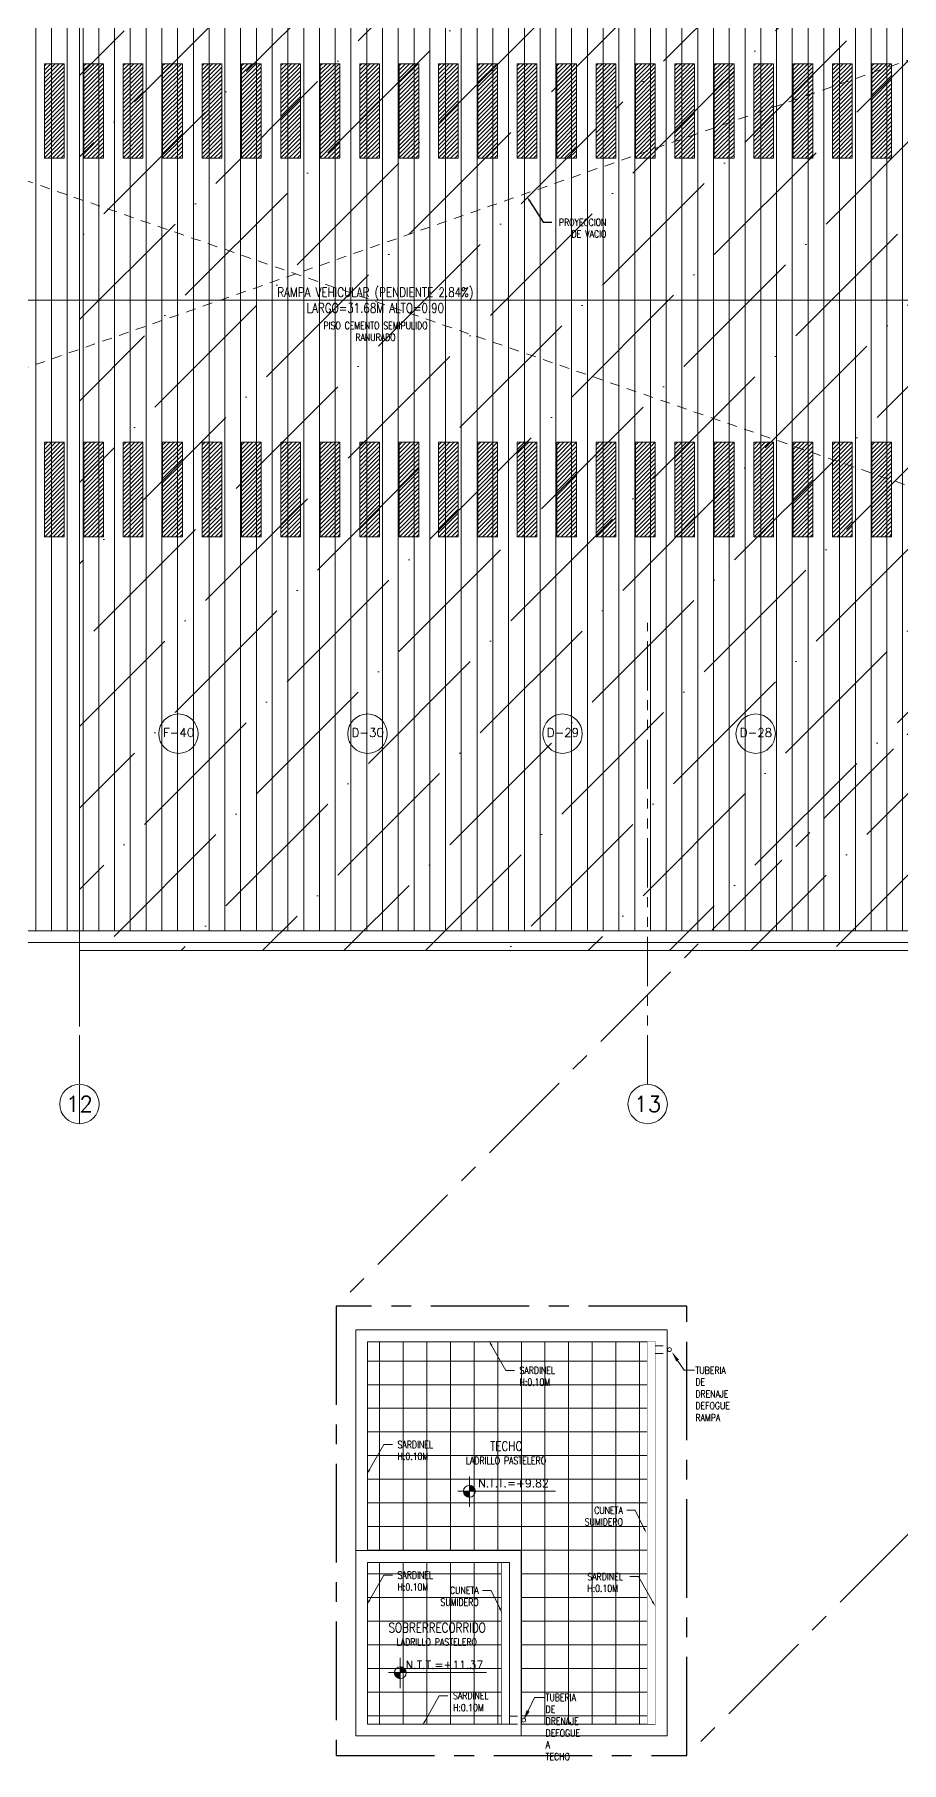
# Model space of a CAD drawing. Header units: millimetres. Extents: x 2085 to 2829, y 1352 to 1631.
# Drawn here: x 2183.01 to 2194.01, y 1352.54 to 1374.46 of the extents above; entities that cross this region are included whole.
import ezdxf
from ezdxf import colors
from ezdxf.entities.mleader import LeaderData, LeaderLine
from ezdxf.enums import TextEntityAlignment as Align
from ezdxf.math import Vec2, Vec3

# ---------------------------------------------------------------- set-up
doc = ezdxf.new("R2010")
doc.units = ezdxf.units.MM
doc.set_wipeout_variables(frame=1)
for name, pattern in [('CENTER', [2, 1.25, -0.25, 0.25, -0.25]), ('HIDDEN2', [0.1875, 0.125, -0.0625]), ('PHANTOM', [2.5, 1.25, -0.25, 0.25, -0.25, 0.25, -0.25]), ('PHANTOM2', [1.25, 0.625, -0.125, 0.125, -0.125, 0.125, -0.125])]:
    doc.linetypes.add(name, pattern=pattern)
doc.layers.get('0').update_dxf_attribs({"color": 251, "lineweight": 9})
for name, color, linetype, lineweight in [('A-EJES', 251, 'PHANTOM', 9), ('A-HATCH', 251, 'Continuous', 9), ('A-LINEAS', 251, 'Continuous', 9), ('A-MURO ALTO', 251, 'Continuous', 13), ('A-MURO BAJO', 251, 'Continuous', 9), ('A-NIVELES-NPT', 251, 'Continuous', 9), ('A-NUMERO ESTAC', 251, 'Continuous', 13), ('A-PROYECCIONES', 251, 'HIDDEN2', 9), ('A-TEXTO-ACABADO PISO', 251, 'Continuous', 13), ('A-TEXTO-AMBIENTES', 251, 'Continuous', 9), ('A-TEXTO-INDICACIONES', 251, 'Continuous', 13), ('A_50_CortesElev', 251, 'CENTER', 13), ('CIRCULACION PEATONAL', 251, 'Continuous', 13), ('DLP_MURO BAJO', 251, 'Continuous', 13), ('HATCH', 251, 'Continuous', 13)]:
    doc.layers.add(name, color=color, linetype=linetype, lineweight=lineweight)
doc.layers.add('A-ETAPAS', color=251, linetype='Continuous', lineweight=9, plot=False)
doc.styles.add('R80', font='romans.shx', dxfattribs={"width": 0.8, "oblique": 15, "height": 0.1})
doc.styles.add('ROMANS', font='romans.shx', dxfattribs={"width": 0.8})
doc.styles.add('TXT_COTAS', font='romans.shx', dxfattribs={"width": 0.8})

# ---------------------------------------------------------------- blocks, each defined once
blk = doc.blocks.new('*U116')
at = {"layer": 'CIRCULACION PEATONAL'}
h = blk.add_hatch(dxfattribs=at)
h.set_pattern_fill('ANSI31', color=256, scale=0.3)
h.set_pattern_definition([(45, (36.250368, 0), (-0.0265165, 0.0265165), [])])
h.paths.add_polyline_path([(36.547, 0.228), (36.297, 0.228), (36.297, -0.972), (36.547, -0.972)])
h = blk.add_hatch(dxfattribs=at)
h.set_pattern_fill('ANSI31', color=256, scale=0.3)
h.set_pattern_definition([(45, (36.750368, 0), (-0.0265165, 0.0265165), [])])
h.paths.add_polyline_path([(37.047, 0.228), (36.797, 0.228), (36.797, -0.972), (37.047, -0.972)])
h = blk.add_hatch(dxfattribs=at)
h.set_pattern_fill('ANSI31', color=256, scale=0.3)
h.set_pattern_definition([(45, (37.250368, 0), (-0.0265165, 0.0265165), [])])
h.paths.add_polyline_path([(37.547, 0.228), (37.297, 0.228), (37.297, -0.972), (37.547, -0.972)])
h = blk.add_hatch(dxfattribs=at)
h.set_pattern_fill('ANSI31', color=256, scale=0.3)
h.set_pattern_definition([(45, (37.750368, 0), (-0.0265165, 0.0265165), [])])
h.paths.add_polyline_path([(38.047, 0.228), (37.797, 0.228), (37.797, -0.972), (38.047, -0.972)])
h = blk.add_hatch(dxfattribs=at)
h.set_pattern_fill('ANSI31', color=256, scale=0.3)
h.set_pattern_definition([(45, (38.250368, 0), (-0.0265165, 0.0265165), [])])
h.paths.add_polyline_path([(38.547, 0.228), (38.297, 0.228), (38.297, -0.972), (38.547, -0.972)])
h = blk.add_hatch(dxfattribs=at)
h.set_pattern_fill('ANSI31', color=256, scale=0.3)
h.set_pattern_definition([(45, (38.750368, 0), (-0.0265165, 0.0265165), [])])
h.paths.add_polyline_path([(39.047, 0.228), (38.797, 0.228), (38.797, -0.972), (39.047, -0.972)])
h = blk.add_hatch(dxfattribs=at)
h.set_pattern_fill('ANSI31', color=256, scale=0.3)
h.set_pattern_definition([(45, (39.250368, 0), (-0.0265165, 0.0265165), [])])
h.paths.add_polyline_path([(39.547, 0.228), (39.297, 0.228), (39.297, -0.972), (39.547, -0.972)])
h = blk.add_hatch(dxfattribs=at)
h.set_pattern_fill('ANSI31', color=256, scale=0.3)
h.set_pattern_definition([(45, (39.750368, 0), (-0.0265165, 0.0265165), [])])
h.paths.add_polyline_path([(40.047, 0.228), (39.797, 0.228), (39.797, -0.972), (40.047, -0.972)])
h = blk.add_hatch(dxfattribs=at)
h.set_pattern_fill('ANSI31', color=256, scale=0.3)
h.set_pattern_definition([(45, (40.250368, 0), (-0.0265165, 0.0265165), [])])
h.paths.add_polyline_path([(40.547, 0.228), (40.297, 0.228), (40.297, -0.972), (40.547, -0.972)])
h = blk.add_hatch(dxfattribs=at)
h.set_pattern_fill('ANSI31', color=256, scale=0.3)
h.set_pattern_definition([(45, (40.750368, 0), (-0.0265165, 0.0265165), [])])
h.paths.add_polyline_path([(41.047, 0.228), (40.797, 0.228), (40.797, -0.972), (41.047, -0.972)])
h = blk.add_hatch(dxfattribs=at)
h.set_pattern_fill('ANSI31', color=256, scale=0.3)
h.set_pattern_definition([(45, (41.250368, 0), (-0.0265165, 0.0265165), [])])
h.paths.add_polyline_path([(41.547, 0.228), (41.297, 0.228), (41.297, -0.972), (41.547, -0.972)])
h = blk.add_hatch(dxfattribs=at)
h.set_pattern_fill('ANSI31', color=256, scale=0.3)
h.set_pattern_definition([(45, (41.750368, 0), (-0.0265165, 0.0265165), [])])
h.paths.add_polyline_path([(42.047, 0.228), (41.797, 0.228), (41.797, -0.972), (42.047, -0.972)])
h = blk.add_hatch(dxfattribs=at)
h.set_pattern_fill('ANSI31', color=256, scale=0.3)
h.set_pattern_definition([(45, (42.250368, 0), (-0.0265165, 0.0265165), [])])
h.paths.add_polyline_path([(42.547, 0.228), (42.297, 0.228), (42.297, -0.972), (42.547, -0.972)])
h = blk.add_hatch(dxfattribs=at)
h.set_pattern_fill('ANSI31', color=256, scale=0.3)
h.set_pattern_definition([(45, (42.750368, 0), (-0.0265165, 0.0265165), [])])
h.paths.add_polyline_path([(43.047, 0.228), (42.797, 0.228), (42.797, -0.972), (43.047, -0.972)])
h = blk.add_hatch(dxfattribs=at)
h.set_pattern_fill('ANSI31', color=256, scale=0.3)
h.set_pattern_definition([(45, (43.250368, 0), (-0.0265165, 0.0265165), [])])
h.paths.add_polyline_path([(43.547, 0.228), (43.297, 0.228), (43.297, -0.972), (43.547, -0.972)])
h = blk.add_hatch(dxfattribs=at)
h.set_pattern_fill('ANSI31', color=256, scale=0.3)
h.set_pattern_definition([(45, (43.750368, 0), (-0.0265165, 0.0265165), [])])
h.paths.add_polyline_path([(44.047, 0.228), (43.797, 0.228), (43.797, -0.972), (44.047, -0.972)])
h = blk.add_hatch(dxfattribs=at)
h.set_pattern_fill('ANSI31', color=256, scale=0.3)
h.set_pattern_definition([(45, (44.250368, 0), (-0.0265165, 0.0265165), [])])
h.paths.add_polyline_path([(44.547, 0.228), (44.297, 0.228), (44.297, -0.972), (44.547, -0.972)])
h = blk.add_hatch(dxfattribs=at)
h.set_pattern_fill('ANSI31', color=256, scale=0.3)
h.set_pattern_definition([(45, (44.750368, 0), (-0.0265165, 0.0265165), [])])
h.paths.add_polyline_path([(45.047, 0.228), (44.797, 0.228), (44.797, -0.972), (45.047, -0.972)])
h = blk.add_hatch(dxfattribs=at)
h.set_pattern_fill('ANSI31', color=256, scale=0.3)
h.set_pattern_definition([(45, (45.250368, 0), (-0.0265165, 0.0265165), [])])
h.paths.add_polyline_path([(45.547, 0.228), (45.297, 0.228), (45.297, -0.972), (45.547, -0.972)])
h = blk.add_hatch(dxfattribs=at)
h.set_pattern_fill('ANSI31', color=256, scale=0.3)
h.set_pattern_definition([(45, (45.750368, 0), (-0.0265165, 0.0265165), [])])
h.paths.add_polyline_path([(46.047, 0.228), (45.797, 0.228), (45.797, -0.972), (46.047, -0.972)])
h = blk.add_hatch(dxfattribs=at)
h.set_pattern_fill('ANSI31', color=256, scale=0.3)
h.set_pattern_definition([(45, (46.250368, 0), (-0.0265165, 0.0265165), [])])
h.paths.add_polyline_path([(46.547, 0.228), (46.297, 0.228), (46.297, -0.972), (46.547, -0.972)])
h = blk.add_hatch(dxfattribs=at)
h.set_pattern_fill('ANSI31', color=256, scale=0.3)
h.set_pattern_definition([(45, (46.750368, 0), (-0.0265165, 0.0265165), [])])
h.paths.add_polyline_path([(47.047, 0.228), (46.797, 0.228), (46.797, -0.972), (47.047, -0.972)])
for points in [[(36.297, -0.972), (36.547, -0.972), (36.547, 0.228), (36.297, 0.228)], [(36.797, -0.972), (37.047, -0.972), (37.047, 0.228), (36.797, 0.228)], [(37.297, -0.972), (37.547, -0.972), (37.547, 0.228), (37.297, 0.228)], [(37.797, -0.972), (38.047, -0.972), (38.047, 0.228), (37.797, 0.228)], [(38.297, -0.972), (38.547, -0.972), (38.547, 0.228), (38.297, 0.228)], [(38.797, -0.972), (39.047, -0.972), (39.047, 0.228), (38.797, 0.228)], [(39.297, -0.972), (39.547, -0.972), (39.547, 0.228), (39.297, 0.228)], [(39.797, -0.972), (40.047, -0.972), (40.047, 0.228), (39.797, 0.228)], [(40.297, -0.972), (40.547, -0.972), (40.547, 0.228), (40.297, 0.228)], [(40.797, -0.972), (41.047, -0.972), (41.047, 0.228), (40.797, 0.228)], [(41.297, -0.972), (41.547, -0.972), (41.547, 0.228), (41.297, 0.228)], [(41.797, -0.972), (42.047, -0.972), (42.047, 0.228), (41.797, 0.228)], [(42.297, -0.972), (42.547, -0.972), (42.547, 0.228), (42.297, 0.228)], [(42.797, -0.972), (43.047, -0.972), (43.047, 0.228), (42.797, 0.228)], [(43.297, -0.972), (43.547, -0.972), (43.547, 0.228), (43.297, 0.228)], [(43.797, -0.972), (44.047, -0.972), (44.047, 0.228), (43.797, 0.228)], [(44.297, -0.972), (44.547, -0.972), (44.547, 0.228), (44.297, 0.228)], [(44.797, -0.972), (45.047, -0.972), (45.047, 0.228), (44.797, 0.228)], [(45.297, -0.972), (45.547, -0.972), (45.547, 0.228), (45.297, 0.228)], [(45.797, -0.972), (46.047, -0.972), (46.047, 0.228), (45.797, 0.228)], [(46.297, -0.972), (46.547, -0.972), (46.547, 0.228), (46.297, 0.228)], [(46.797, -0.972), (47.047, -0.972), (47.047, 0.228), (46.797, 0.228)]]:
    blk.add_lwpolyline(points, close=True, dxfattribs=at)
blk = doc.blocks.new('EJES 1P')
at = {"layer": 'A-EJES', "linetype": 'PHANTOM2'}
for points in [[(68.204, -18.151), (68.204, -12.292)], [(75.414, -18.151), (75.414, -12.292)]]:
    blk.add_lwpolyline(points, dxfattribs=at)
at = {"layer": 'A-EJES', "linetype": 'Continuous'}
for centre in [(68.204, -18.398), (75.414, -18.398)]:
    blk.add_circle(centre, 0.25, dxfattribs=at)
at = {"layer": 'A-EJES', "linetype": 'Continuous', "style": 'ROMANS'}
for s, p in [('12', (68.204, -18.398)), ('13', (75.414, -18.398))]:
    blk.add_text(s, height=0.2, dxfattribs=at).set_placement(p, align=Align.MIDDLE_CENTER)
blk = doc.blocks.new('*U115')
at = {"layer": 'CIRCULACION PEATONAL'}
h = blk.add_hatch(dxfattribs=at)
h.set_pattern_fill('ANSI31', color=256, scale=0.3)
h.set_pattern_definition([(45, (17.250368, 0), (-0.0265165, 0.0265165), [])])
h.paths.add_polyline_path([(17.547, 0.228), (17.297, 0.228), (17.297, -0.972), (17.547, -0.972)])
h = blk.add_hatch(dxfattribs=at)
h.set_pattern_fill('ANSI31', color=256, scale=0.3)
h.set_pattern_definition([(45, (17.750368, 0), (-0.0265165, 0.0265165), [])])
h.paths.add_polyline_path([(18.047, 0.228), (17.797, 0.228), (17.797, -0.972), (18.047, -0.972)])
h = blk.add_hatch(dxfattribs=at)
h.set_pattern_fill('ANSI31', color=256, scale=0.3)
h.set_pattern_definition([(45, (18.250368, 0), (-0.0265165, 0.0265165), [])])
h.paths.add_polyline_path([(18.547, 0.228), (18.297, 0.228), (18.297, -0.972), (18.547, -0.972)])
h = blk.add_hatch(dxfattribs=at)
h.set_pattern_fill('ANSI31', color=256, scale=0.3)
h.set_pattern_definition([(45, (18.750368, 0), (-0.0265165, 0.0265165), [])])
h.paths.add_polyline_path([(19.047, 0.228), (18.797, 0.228), (18.797, -0.972), (19.047, -0.972)])
h = blk.add_hatch(dxfattribs=at)
h.set_pattern_fill('ANSI31', color=256, scale=0.3)
h.set_pattern_definition([(45, (19.250368, 0), (-0.0265165, 0.0265165), [])])
h.paths.add_polyline_path([(19.547, 0.228), (19.297, 0.228), (19.297, -0.972), (19.547, -0.972)])
h = blk.add_hatch(dxfattribs=at)
h.set_pattern_fill('ANSI31', color=256, scale=0.3)
h.set_pattern_definition([(45, (19.750368, 0), (-0.0265165, 0.0265165), [])])
h.paths.add_polyline_path([(20.047, 0.228), (19.797, 0.228), (19.797, -0.972), (20.047, -0.972)])
h = blk.add_hatch(dxfattribs=at)
h.set_pattern_fill('ANSI31', color=256, scale=0.3)
h.set_pattern_definition([(45, (20.250368, 0), (-0.0265165, 0.0265165), [])])
h.paths.add_polyline_path([(20.547, 0.228), (20.297, 0.228), (20.297, -0.972), (20.547, -0.972)])
h = blk.add_hatch(dxfattribs=at)
h.set_pattern_fill('ANSI31', color=256, scale=0.3)
h.set_pattern_definition([(45, (20.750368, 0), (-0.0265165, 0.0265165), [])])
h.paths.add_polyline_path([(21.047, 0.228), (20.797, 0.228), (20.797, -0.972), (21.047, -0.972)])
h = blk.add_hatch(dxfattribs=at)
h.set_pattern_fill('ANSI31', color=256, scale=0.3)
h.set_pattern_definition([(45, (21.250368, 0), (-0.0265165, 0.0265165), [])])
h.paths.add_polyline_path([(21.547, 0.228), (21.297, 0.228), (21.297, -0.972), (21.547, -0.972)])
h = blk.add_hatch(dxfattribs=at)
h.set_pattern_fill('ANSI31', color=256, scale=0.3)
h.set_pattern_definition([(45, (21.750368, 0), (-0.0265165, 0.0265165), [])])
h.paths.add_polyline_path([(22.047, 0.228), (21.797, 0.228), (21.797, -0.972), (22.047, -0.972)])
h = blk.add_hatch(dxfattribs=at)
h.set_pattern_fill('ANSI31', color=256, scale=0.3)
h.set_pattern_definition([(45, (22.250368, 0), (-0.0265165, 0.0265165), [])])
h.paths.add_polyline_path([(22.547, 0.228), (22.297, 0.228), (22.297, -0.972), (22.547, -0.972)])
h = blk.add_hatch(dxfattribs=at)
h.set_pattern_fill('ANSI31', color=256, scale=0.3)
h.set_pattern_definition([(45, (22.750368, 0), (-0.0265165, 0.0265165), [])])
h.paths.add_polyline_path([(23.047, 0.228), (22.797, 0.228), (22.797, -0.972), (23.047, -0.972)])
h = blk.add_hatch(dxfattribs=at)
h.set_pattern_fill('ANSI31', color=256, scale=0.3)
h.set_pattern_definition([(45, (23.250368, 0), (-0.0265165, 0.0265165), [])])
h.paths.add_polyline_path([(23.547, 0.228), (23.297, 0.228), (23.297, -0.972), (23.547, -0.972)])
h = blk.add_hatch(dxfattribs=at)
h.set_pattern_fill('ANSI31', color=256, scale=0.3)
h.set_pattern_definition([(45, (23.750368, 0), (-0.0265165, 0.0265165), [])])
h.paths.add_polyline_path([(24.047, 0.228), (23.797, 0.228), (23.797, -0.972), (24.047, -0.972)])
h = blk.add_hatch(dxfattribs=at)
h.set_pattern_fill('ANSI31', color=256, scale=0.3)
h.set_pattern_definition([(45, (24.250368, 0), (-0.0265165, 0.0265165), [])])
h.paths.add_polyline_path([(24.547, 0.228), (24.297, 0.228), (24.297, -0.972), (24.547, -0.972)])
h = blk.add_hatch(dxfattribs=at)
h.set_pattern_fill('ANSI31', color=256, scale=0.3)
h.set_pattern_definition([(45, (24.750368, 0), (-0.0265165, 0.0265165), [])])
h.paths.add_polyline_path([(25.047, 0.228), (24.797, 0.228), (24.797, -0.972), (25.047, -0.972)])
h = blk.add_hatch(dxfattribs=at)
h.set_pattern_fill('ANSI31', color=256, scale=0.3)
h.set_pattern_definition([(45, (25.250368, 0), (-0.0265165, 0.0265165), [])])
h.paths.add_polyline_path([(25.547, 0.228), (25.297, 0.228), (25.297, -0.972), (25.547, -0.972)])
h = blk.add_hatch(dxfattribs=at)
h.set_pattern_fill('ANSI31', color=256, scale=0.3)
h.set_pattern_definition([(45, (25.750368, 0), (-0.0265165, 0.0265165), [])])
h.paths.add_polyline_path([(26.047, 0.228), (25.797, 0.228), (25.797, -0.972), (26.047, -0.972)])
h = blk.add_hatch(dxfattribs=at)
h.set_pattern_fill('ANSI31', color=256, scale=0.3)
h.set_pattern_definition([(45, (26.250368, 0), (-0.0265165, 0.0265165), [])])
h.paths.add_polyline_path([(26.547, 0.228), (26.297, 0.228), (26.297, -0.972), (26.547, -0.972)])
h = blk.add_hatch(dxfattribs=at)
h.set_pattern_fill('ANSI31', color=256, scale=0.3)
h.set_pattern_definition([(45, (26.750368, 0), (-0.0265165, 0.0265165), [])])
h.paths.add_polyline_path([(27.047, 0.228), (26.797, 0.228), (26.797, -0.972), (27.047, -0.972)])
h = blk.add_hatch(dxfattribs=at)
h.set_pattern_fill('ANSI31', color=256, scale=0.3)
h.set_pattern_definition([(45, (27.250368, 0), (-0.0265165, 0.0265165), [])])
h.paths.add_polyline_path([(27.547, 0.228), (27.297, 0.228), (27.297, -0.972), (27.547, -0.972)])
h = blk.add_hatch(dxfattribs=at)
h.set_pattern_fill('ANSI31', color=256, scale=0.3)
h.set_pattern_definition([(45, (27.750368, 0), (-0.0265165, 0.0265165), [])])
h.paths.add_polyline_path([(28.047, 0.228), (27.797, 0.228), (27.797, -0.972), (28.047, -0.972)])
for points in [[(17.297, -0.972), (17.547, -0.972), (17.547, 0.228), (17.297, 0.228)], [(17.797, -0.972), (18.047, -0.972), (18.047, 0.228), (17.797, 0.228)], [(18.297, -0.972), (18.547, -0.972), (18.547, 0.228), (18.297, 0.228)], [(18.797, -0.972), (19.047, -0.972), (19.047, 0.228), (18.797, 0.228)], [(19.297, -0.972), (19.547, -0.972), (19.547, 0.228), (19.297, 0.228)], [(19.797, -0.972), (20.047, -0.972), (20.047, 0.228), (19.797, 0.228)], [(20.297, -0.972), (20.547, -0.972), (20.547, 0.228), (20.297, 0.228)], [(20.797, -0.972), (21.047, -0.972), (21.047, 0.228), (20.797, 0.228)], [(21.297, -0.972), (21.547, -0.972), (21.547, 0.228), (21.297, 0.228)], [(21.797, -0.972), (22.047, -0.972), (22.047, 0.228), (21.797, 0.228)], [(22.297, -0.972), (22.547, -0.972), (22.547, 0.228), (22.297, 0.228)], [(22.797, -0.972), (23.047, -0.972), (23.047, 0.228), (22.797, 0.228)], [(23.297, -0.972), (23.547, -0.972), (23.547, 0.228), (23.297, 0.228)], [(23.797, -0.972), (24.047, -0.972), (24.047, 0.228), (23.797, 0.228)], [(24.297, -0.972), (24.547, -0.972), (24.547, 0.228), (24.297, 0.228)], [(24.797, -0.972), (25.047, -0.972), (25.047, 0.228), (24.797, 0.228)], [(25.297, -0.972), (25.547, -0.972), (25.547, 0.228), (25.297, 0.228)], [(25.797, -0.972), (26.047, -0.972), (26.047, 0.228), (25.797, 0.228)], [(26.297, -0.972), (26.547, -0.972), (26.547, 0.228), (26.297, 0.228)], [(26.797, -0.972), (27.047, -0.972), (27.047, 0.228), (26.797, 0.228)], [(27.297, -0.972), (27.547, -0.972), (27.547, 0.228), (27.297, 0.228)], [(27.797, -0.972), (28.047, -0.972), (28.047, 0.228), (27.797, 0.228)]]:
    blk.add_lwpolyline(points, close=True, dxfattribs=at)
blk = doc.blocks.new('SIM NIVEL PLANTA')
at = {"linetype": 'Continuous'}
h = blk.add_hatch(dxfattribs=at)
h.set_pattern_fill('_USER', color=256, scale=0.099996, angle=45, style=0, pattern_type=0)
h.set_pattern_definition([(45, (35396.10581, 26516.4892), (-0.0707080889, 0.0707080889), [])])
h.paths.add_polyline_path([(-17.03, 0), (-15.53, 0, 0.409209), (-17.03, 1.47)])
h.paths.add_polyline_path([(-18.53, 0, 0.419236), (-17.03, -1.53), (-17.03, 0)])
for p, q in [((4.81, 0), (-20, 0)), ((-17.03, -3.97), (-17.03, 3.72))]:
    blk.add_line(p, q)
blk.add_circle((-17.03, -0.03), 1.5, dxfattribs=at)
at = {"style": 'R80'}
blk.add_attdef('N.P.T.+0.00', text='', height=2.03, dxfattribs=at).set_placement((-5.83, 2.01), align=Align.MIDDLE_CENTER)
blk = doc.blocks.new('EJE')
at = {"linetype": 'Continuous'}
blk.add_circle((0, 0), 0.5, dxfattribs=at)
at = {"layer": 'A-TEXTO-INDICACIONES', "style": 'ROMANS'}
blk.add_attdef('EJE', text='', height=0.22, rotation=0, dxfattribs=at).set_placement((0.007, 0.028), align=Align.MIDDLE_CENTER)
blk = doc.blocks.new('A$C8f3d62b0')
for points in [[(3.56, 4.87), (3.66, 4.87), (3.66, 0.02), (3.56, 0.02)], [(1.71, 2.069), (1.81, 2.069), (1.81, 0.02), (1.71, 0.02)]]:
    blk.add_lwpolyline(points, close=True)
at = {"color": 6}
for centre in [(3.84, 4.77), (1.99, 0.071)]:
    blk.add_circle(centre, 0.025, dxfattribs=at)
at = {"layer": 'A-TEXTO-INDICACIONES'}
ml = blk.add_multileader_mtext('Standard', dxfattribs=at)
ml.set_content('\\pxsm1,ql,t16;SARDINEL H:0.10M', color=256, style='TXT_COTAS')
ml.set_leader_properties(color=7)
ml.build(insert=Vec2(0, 0))
ml.multileader.update_dxf_attribs({"dogleg_length": 0.11, "arrow_head_size": 0.07})
ctx = ml.context
ctx.base_point, ctx.char_height, ctx.arrow_head_size, ctx.landing_gap_size, ctx.plane_origin = Vec3(1.873, 4.507), 0.09, 0.07, 0.05, Vec3(1.546, 4.749)
ctx.text_align_type = 2
notes = []
notes.append((ctx, [(0, (1, 1, 0), (1.763, 4.507), (1, 0), 0.11, [(0, [(1.548, 4.885)], 0, [])])]))
ctx.mtext.insert, ctx.mtext.width, ctx.mtext.defined_height, ctx.mtext.alignment, ctx.mtext.flow_direction = Vec3(2.41, 4.552), 0.472, 0.437, 3, 5
ml = blk.add_multileader_mtext('Standard', dxfattribs=at)
ml.set_content('\\pxsm1,ql,t16;TUBERIA DE DRENAJE DEFOGUE RAMPA', color=256, style='ROMANS')
ml.set_leader_properties(color=7)
ml.build(insert=Vec2(0, 0))
ml.multileader.update_dxf_attribs({"dogleg_length": 1.307, "arrow_head_size": 0.13, "scale": 0.1})
ctx = ml.context
ctx.base_point, ctx.scale, ctx.char_height, ctx.arrow_head_size, ctx.landing_gap_size, ctx.plane_origin = Vec3(4.159, 4.508), 0.1, 0.09, 0.13, 0.01, Vec3(3.949, 4.188)
notes.append((ctx, [(0, (1, 1, 0), (4.028, 4.508), (1, 0), 0.131, [(0, [(3.87, 4.74)], 0, [])])]))
ctx.mtext.insert, ctx.mtext.width, ctx.mtext.defined_height, ctx.mtext.flow_direction = Vec3(4.169, 4.553), 1.25953, 0.0437, 5
ml = blk.add_multileader_mtext('Standard', dxfattribs=at)
ml.set_content('\\pxsm1,ql,t16;SARDINEL H:0.10M', color=256, style='TXT_COTAS')
ml.set_leader_properties(color=7)
ml.build(insert=Vec2(0, 0))
ml.multileader.update_dxf_attribs({"dogleg_length": 0.11, "arrow_head_size": 0.07})
ctx = ml.context
ctx.base_point, ctx.char_height, ctx.arrow_head_size, ctx.landing_gap_size, ctx.plane_origin = Vec3(0.325, 3.566), 0.09, 0.07, 0.05, Vec3(-0.002, 3.374)
ctx.text_align_type = 2
notes.append((ctx, [(0, (1, 1, 0), (0.215, 3.566), (1, 0), 0.11, [(0, [(0, 3.187)], 0, [])])]))
ctx.mtext.insert, ctx.mtext.width, ctx.mtext.defined_height, ctx.mtext.alignment, ctx.mtext.flow_direction = Vec3(0.862, 3.611), 0.472, 0.437, 3, 5
ml = blk.add_multileader_mtext('Standard', dxfattribs=at)
ml.set_content('\\pxsm1,ql,t16;SARDINEL H:0.10M', color=256, style='TXT_COTAS')
ml.set_leader_properties(color=7)
ml.build(insert=Vec2(0, 0))
ml.multileader.update_dxf_attribs({"dogleg_length": 0.11, "arrow_head_size": 0.07})
ctx = ml.context
ctx.base_point, ctx.char_height, ctx.arrow_head_size, ctx.landing_gap_size, ctx.plane_origin = Vec3(0.325, 1.909), 0.09, 0.07, 0.05, Vec3(-0.002, 1.717)
ctx.text_align_type = 2
notes.append((ctx, [(0, (1, 1, 0), (0.215, 1.909), (1, 0), 0.11, [(0, [(0, 1.531)], 0, [])])]))
ctx.mtext.insert, ctx.mtext.width, ctx.mtext.defined_height, ctx.mtext.alignment, ctx.mtext.flow_direction = Vec3(0.862, 1.954), 0.472, 0.437, 3, 5
ml = blk.add_multileader_mtext('Standard', dxfattribs=at)
ml.set_content('\\pxsm1,ql,t16;SARDINEL H:0.10M', color=256, style='TXT_COTAS')
ml.set_leader_properties(color=7)
ml.build(insert=Vec2(0, 0))
ml.multileader.update_dxf_attribs({"dogleg_length": 0.11, "arrow_head_size": 0.07})
ctx = ml.context
ctx.base_point, ctx.char_height, ctx.arrow_head_size, ctx.landing_gap_size, ctx.plane_origin = Vec3(1.029, 0.379), 0.09, 0.07, 0.05, Vec3(0.702, 0.186)
ctx.text_align_type = 2
notes.append((ctx, [(0, (1, 1, 0), (0.919, 0.379), (1, 0), 0.11, [(0, [(0.704, 0)], 0, [])])]))
ctx.mtext.insert, ctx.mtext.width, ctx.mtext.defined_height, ctx.mtext.alignment, ctx.mtext.flow_direction = Vec3(1.566, 0.424), 0.472, 0.437, 3, 5
ml = blk.add_multileader_mtext('Standard', dxfattribs=at)
ml.set_content('\\pxsm1,ql,t16;TUBERIA DE DRENAJE DEFOGUE A TECHO', color=256, style='ROMANS')
ml.set_leader_properties(color=7)
ml.build(insert=Vec2(0, 0))
ml.multileader.update_dxf_attribs({"dogleg_length": 1.307, "arrow_head_size": 0.13, "scale": 0.1})
ctx = ml.context
ctx.base_point, ctx.scale, ctx.char_height, ctx.arrow_head_size, ctx.landing_gap_size, ctx.plane_origin = Vec3(2.258, 0.357), 0.1, 0.09, 0.13, 0.01, Vec3(2.048, -0.012)
notes.append((ctx, [(0, (1, 1, 0), (2.127, 0.357), (1, 0), 0.131, [(0, [(1.99, 0.07)], 0, [])])]))
ctx.mtext.insert, ctx.mtext.width, ctx.mtext.defined_height, ctx.mtext.flow_direction = Vec3(2.268, 0.402), 1.25953, 0.0437, 5
for ctx, leaders in notes:
    for number, flags, end, landing, length, lines in leaders:
        leader = LeaderData()
        leader.index, (leader.has_last_leader_line, leader.has_dogleg_vector, leader.attachment_direction) = number, flags
        leader.last_leader_point, leader.dogleg_vector, leader.dogleg_length = Vec3(end), Vec3(landing), length
        for number, points, colour, breaks in lines:
            line = LeaderLine()
            line.index, line.vertices, line.color, line.breaks = number, Vec3.list(points), colors.encode_raw_color(colour), breaks
            leader.lines.append(line)
        ctx.leaders.append(leader)
for points in [[(3.56, 0.02), (3.56, 4.87), (3.66, 4.87), (3.66, 0.02)], [(1.81, 0.02), (1.81, 2.069), (1.71, 2.069), (1.71, 0.02)]]:
    blk.add_wipeout(points)
at = {"layer": 'A-PROYECCIONES', "ltscale": 0.5}
for p, q in [((3.66, 4.82), (3.81, 4.82)), ((3.66, 4.72), (3.81, 4.72)), ((1.81, 0.12), (1.96, 0.12)), ((1.81, 0.02), (1.96, 0.02))]:
    blk.add_line(p, q, dxfattribs=at)
at = {"layer": 'A-TEXTO-INDICACIONES'}
ml = blk.add_multileader_mtext('Standard', dxfattribs=at)
ml.set_content('\\pxsm1,t16;CUNETA SUMIDERO', color=256, style='TXT_COTAS')
ml.set_leader_properties(color=7)
ml.build(insert=Vec2(0, 0))
ml.multileader.update_dxf_attribs({"dogleg_length": 0.05, "arrow_head_size": 0.07})
ctx = ml.context
ctx.base_point, ctx.char_height, ctx.arrow_head_size, ctx.landing_gap_size, ctx.plane_origin = Vec3(2.681, 2.732), 0.09, 0.07, 0.05, Vec3(3.697, 2.357)
ctx.text_align_type = 2
notes = []
notes.append((ctx, [(0, (1, 1, 0), (3.406, 2.732), (-1, 0), 0.107, [(0, [(3.547, 2.443)], 0, [])])]))
ctx.mtext.insert, ctx.mtext.width, ctx.mtext.defined_height, ctx.mtext.alignment, ctx.mtext.flow_direction = Vec3(3.249, 2.777), 0.58325, 0.805, 3, 5
ml = blk.add_multileader_mtext('Standard', dxfattribs=at)
ml.set_content('\\pxsm1,t16;CUNETA SUMIDERO', color=256, style='TXT_COTAS')
ml.set_leader_properties(color=7)
ml.build(insert=Vec2(0, 0))
ml.multileader.update_dxf_attribs({"dogleg_length": 0.05, "arrow_head_size": 0.07})
ctx = ml.context
ctx.base_point, ctx.char_height, ctx.arrow_head_size, ctx.landing_gap_size, ctx.plane_origin = Vec3(0.852, 1.716), 0.09, 0.07, 0.05, Vec3(1.867, 1.341)
ctx.text_align_type = 2
notes.append((ctx, [(0, (1, 1, 0), (1.576, 1.716), (-1, 0), 0.107, [(0, [(1.717, 1.427)], 0, [])])]))
ctx.mtext.insert, ctx.mtext.width, ctx.mtext.defined_height, ctx.mtext.alignment, ctx.mtext.flow_direction = Vec3(1.419, 1.761), 0.58325, 0.805, 3, 5
ml = blk.add_multileader_mtext('Standard', dxfattribs=at)
ml.set_content('\\pxsm1,ql,t16;SARDINEL H:0.10M', color=256, style='TXT_COTAS')
ml.set_leader_properties(color=7)
ml.build(insert=Vec2(0, 0))
ml.multileader.update_dxf_attribs({"dogleg_length": 0.11, "arrow_head_size": 0.07})
ctx = ml.context
ctx.base_point, ctx.char_height, ctx.arrow_head_size, ctx.landing_gap_size, ctx.plane_origin = Vec3(2.748, 1.891), 0.09, 0.07, 0.05, Vec3(3.662, 1.699)
notes.append((ctx, [(0, (1, 1, 0), (3.445, 1.891), (-1, 0), 0.11, [(0, [(3.66, 1.513)], 0, [])])]))
ctx.mtext.insert, ctx.mtext.width, ctx.mtext.defined_height, ctx.mtext.flow_direction = Vec3(2.798, 1.936), 0.472, 0.437, 5
for ctx, leaders in notes:
    for number, flags, end, landing, length, lines in leaders:
        leader = LeaderData()
        leader.index, (leader.has_last_leader_line, leader.has_dogleg_vector, leader.attachment_direction) = number, flags
        leader.last_leader_point, leader.dogleg_vector, leader.dogleg_length = Vec3(end), Vec3(landing), length
        for number, points, colour, breaks in lines:
            line = LeaderLine()
            line.index, line.vertices, line.color, line.breaks = number, Vec3.list(points), colors.encode_raw_color(colour), breaks
            leader.lines.append(line)
        ctx.leaders.append(leader)

msp = doc.modelspace()

# ---------------------------------------------------------------- hatches: boundary and pattern name
h = msp.add_hatch()
h.set_pattern_fill('ANSI36', color=4, scale=0.23)
h.set_pattern_definition([(45, (-12.33495, -160), (0.38727355, 1.420003), [1.825625, -0.365125, 0, -0.365125])])
h.paths.add_polyline_path([(2232.271, 1379.288), (2183.586, 1379.288), (2183.586, 1362.838), (2232.271, 1362.838)])
at = {"layer": 'A-HATCH'}
h = msp.add_hatch(dxfattribs=at)
h.set_pattern_fill('_USER', color=256, scale=0.2, angle=90, pattern_type=0)
h.set_pattern_definition([(90, (2203.4295, 1371.27974), (-0.2, 1e-17), [])])
h.paths.add_polyline_path([(2171.499, 1363.09), (2203.179, 1363.09), (2203.179, 1379.09), (2171.499, 1379.09)])
at = {"layer": 'HATCH'}
h = msp.add_hatch(dxfattribs=at)
h.set_pattern_fill('_USER', color=256, scale=0.3, double=1, pattern_type=0)
h.set_pattern_definition([(0, (2189.1913, 1355.23128), (0, 0.3), []), (90, (2189.1913, 1355.23128), (-0.3, 2e-17), [])])
h.paths.add_polyline_path([(2189.191, 1355.231), (2189.191, 1353.026), (2190.891, 1353.026), (2190.891, 1357.876), (2187.241, 1357.876), (2187.241, 1355.227)])
h.paths.add_polyline_path([(2187.241, 1353.026), (2189.041, 1353.026), (2189.041, 1355.077), (2187.241, 1355.077)])

# ---------------------------------------------------------------- linework, layer by layer
msp.add_line((2171.499, 1371.09), (2203.179, 1371.09))
msp.add_lwpolyline([(2183.586, 1379.288), (2232.271, 1379.288), (2232.271, 1362.838), (2183.586, 1362.838)], close=True)
at = {"color": 4}
msp.add_lwpolyline([(2183.586, 1379.288), (2232.271, 1379.288), (2232.271, 1362.838), (2183.586, 1362.838)], close=True, dxfattribs=at)
at = {"layer": 'A-ETAPAS', "linetype": 'CENTER'}
msp.add_line((2183.584, 1385.133), (2183.584, 1360.642), dxfattribs=at)
at = {"layer": 'A-ETAPAS', "color": 4, "linetype": 'CENTER'}
msp.add_line((2183.586, 1383.98), (2183.586, 1361.875), dxfattribs=at)
at = {"layer": 'A-LINEAS'}
msp.add_lwpolyline([(2171.499, 1363.09), (2203.179, 1363.09), (2203.179, 1379.09), (2171.499, 1379.09)], close=True, dxfattribs=at)
at = {"layer": 'A-MURO ALTO'}
msp.add_lwpolyline([(2187.091, 1352.876), (2189.191, 1352.876), (2189.191, 1355.227), (2187.091, 1355.227)], close=True, dxfattribs=at)
at = {"layer": 'A-MURO BAJO'}
msp.add_line((2100.503, 1362.94), (2232.269, 1362.94), dxfattribs=at)
msp.add_lwpolyline([(2116.705, 1363.09), (2232.019, 1363.09), (2232.019, 1368.09)], dxfattribs=at)
for points in [[(2187.091, 1352.876), (2191.041, 1352.876), (2191.041, 1358.026), (2187.091, 1358.026)], [(2189.191, 1355.231), (2189.191, 1353.026), (2190.891, 1353.026), (2190.891, 1357.876), (2187.241, 1357.876), (2187.241, 1355.227)]]:
    msp.add_lwpolyline(points, close=True, dxfattribs=at)
at = {"layer": 'A-PROYECCIONES'}
for p, q in [((2162.419, 1363.083), (2208.305, 1379.09)), ((2164.164, 1379.09), (2210.419, 1363.09))]:
    msp.add_line(p, q, dxfattribs=at)
at = {"layer": 'A_50_CortesElev'}
for points in [[(2208.054, 1379.54), (2186.841, 1358.327)], [(2212.506, 1373.84), (2191.292, 1352.627)]]:
    msp.add_lwpolyline(points, dxfattribs=at)
at = {"layer": 'A_50_CortesElev', "lineweight": 30}
msp.add_lwpolyline([(2186.841, 1352.627), (2191.292, 1352.627), (2191.292, 1358.327), (2186.841, 1358.327)], close=True, dxfattribs=at)

# ---------------------------------------------------------------- block references
msp.add_blockref('EJES 1P', (2115.38, 1379.29))
at = {"rotation": 180.0005141974605}
for name, p in [('*U115', (2211.187, 1373.118)), ('*U116', (2230.187, 1368.317))]:
    msp.add_blockref(name, p, dxfattribs=at)
at = {"layer": 'A-NIVELES-NPT', "xscale": 0.05, "yscale": 0.05, "zscale": 0.05}
for p, values in [((2189.384, 1355.981), {'N.P.T.+0.00': 'N.T.T.=+9.82'}), ((2188.507, 1353.678, 0), {'N.P.T.+0.00': 'N.T.T.=+11.37'})]:
    msp.add_blockref('SIM NIVEL PLANTA', p, dxfattribs=at).add_auto_attribs(values)
at = {"layer": 'A-NUMERO ESTAC', "xscale": 0.5, "yscale": 0.5, "zscale": 0.5}
for p, values in [((2184.84, 1365.59, 0), {'EJE': 'F-40'}), ((2187.239, 1365.59, 0), {'EJE': 'D-30'}), ((2189.715, 1365.59, 0), {'EJE': 'D-29'}), ((2192.165, 1365.59, 0), {'EJE': 'D-28'})]:
    msp.add_blockref('EJE', p, dxfattribs=at).add_auto_attribs(values)
at = {"layer": 'DLP_MURO BAJO'}
msp.add_blockref('EJES 1P', (2115.38, 1379.29), dxfattribs=at)

# ---------------------------------------------------------------- texts
at = {"layer": 'A-TEXTO-ACABADO PISO', "char_height": 0.09, "attachment_point": 2, "style": 'ROMANS'}
for s, insert in [('PISO CEMENTO SEMIPULIDO RANURADO', (2187.341, 1370.813)), ('LADRILLO PASTELERO', (2188.996, 1356.414)), ('LADRILLO PASTELERO', (2188.118, 1354.111, 0))]:
    msp.add_mtext_dynamic_manual_height_columns(s, width=1.58631, gutter_width=12.5, heights=[0], dxfattribs=dict(at, insert=insert))
at = {"layer": 'A-TEXTO-AMBIENTES', "char_height": 0.12, "attachment_point": 5, "style": 'ROMANS'}
for s, insert, width in [('RAMPA VEHICULAR (PENDIENTE 2.84%)\\PLARGO=31.68M ALTO=0.90 ', (2187.339, 1371.09), 7.19157), ('TECHO', (2189.001, 1356.552, 0), 2.55621), ('SOBRERRECORRIDO', (2188.123, 1354.249), 2.55621)]:
    msp.add_mtext(s, dxfattribs=dict(at, insert=insert, width=width))

# ---------------------------------------------------------------- leaders
at = {"layer": 'A-TEXTO-INDICACIONES'}
ml = msp.add_multileader_mtext('Standard', dxfattribs=at)
ml.set_content('PROYECCION DE VACIO', color=256, style='TXT_COTAS')
ml.set_leader_properties(color=7)
ml.build(insert=Vec2(0, 0))
ml.multileader.update_dxf_attribs({"dogleg_length": 0.11, "arrow_head_size": 0.07})
ctx = ml.context
ctx.base_point, ctx.char_height, ctx.arrow_head_size, ctx.landing_gap_size, ctx.plane_origin = Vec3(2189.579, 1372.078), 0.09, 0.07, 0.05, Vec3(2189.315, 1371.637)
ctx.text_align_type = 2
notes = []
notes.append((ctx, [(0, (1, 1, 0), (2189.469, 1372.078), (1, 0), 0.11, [(0, [(2189.259, 1372.408)], 0, [])])]))
ctx.mtext.insert, ctx.mtext.width, ctx.mtext.defined_height, ctx.mtext.alignment, ctx.mtext.flow_direction = Vec3(2190.27, 1372.123), 0.81302, 0.437, 3, 5
for ctx, leaders in notes:
    for number, flags, end, landing, length, lines in leaders:
        leader = LeaderData()
        leader.index, (leader.has_last_leader_line, leader.has_dogleg_vector, leader.attachment_direction) = number, flags
        leader.last_leader_point, leader.dogleg_vector, leader.dogleg_length = Vec3(end), Vec3(landing), length
        for number, points, colour, breaks in lines:
            line = LeaderLine()
            line.index, line.vertices, line.color, line.breaks = number, Vec3.list(points), colors.encode_raw_color(colour), breaks
            leader.lines.append(line)
        ctx.leaders.append(leader)

# ---------------------------------------------------------------- next in the draw order: block references
msp.add_blockref('A$C8f3d62b0', (2187.231, 1353.006))

# ---------------------------------------------------------------- next in the draw order: linework, layer by layer
at = {"layer": 'A-MURO ALTO'}
msp.add_lwpolyline([(2187.241, 1353.026), (2189.041, 1353.026), (2189.041, 1355.077), (2187.241, 1355.077)], close=True, dxfattribs=at)

doc.saveas('drawing.dxf')
